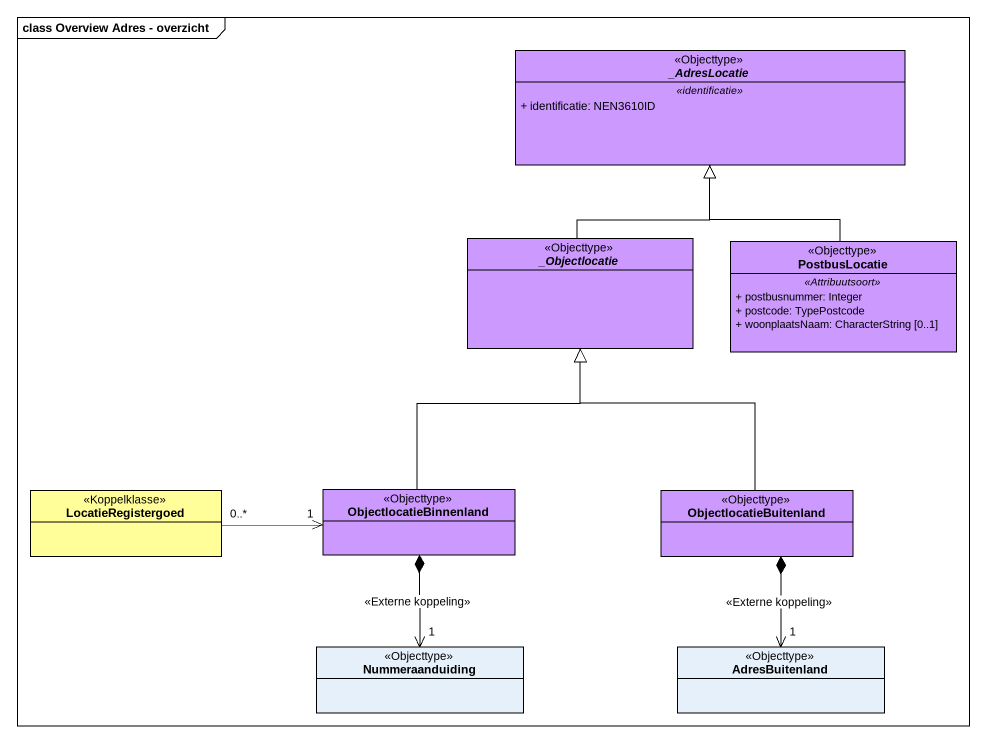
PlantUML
@startuml
mainframe class Overview Adres - overzicht
hide circle
hide empty members
skinparam classAttributeIconSize 0
abstract class "_AdresLocatie" as AdresLocatie <<Objecttype>> #CC99FF {
  .. <<identificatie>> ..
  + identificatie: NEN3610ID
}
abstract class "_Objectlocatie" as Objectlocatie <<Objecttype>> #CC99FF
class PostbusLocatie <<Objecttype>> #CC99FF {
  .. <<Attribuutsoort>> ..
  + postbusnummer: Integer
  + postcode: TypePostcode
  + woonplaatsNaam: CharacterString [0..1]
}
class LocatieRegistergoed <<Koppelklasse>> #FFFE99
class ObjectlocatieBinnenland <<Objecttype>> #CC99FF
class ObjectlocatieBuitenland <<Objecttype>> #CC99FF
class Nummeraanduiding <<Objecttype>>
class AdresBuitenland <<Objecttype>>
Objectlocatie -up-|> AdresLocatie
PostbusLocatie -up-|> AdresLocatie
LocatieRegistergoed "0..*" -right-> "1" ObjectlocatieBinnenland
ObjectlocatieBinnenland -up-|> Objectlocatie
ObjectlocatieBinnenland *--> "1" Nummeraanduiding : <<Externe koppeling>>
ObjectlocatieBuitenland -up-|> Objectlocatie
ObjectlocatieBuitenland *--> "1" AdresBuitenland : <<Externe koppeling>>
@enduml
